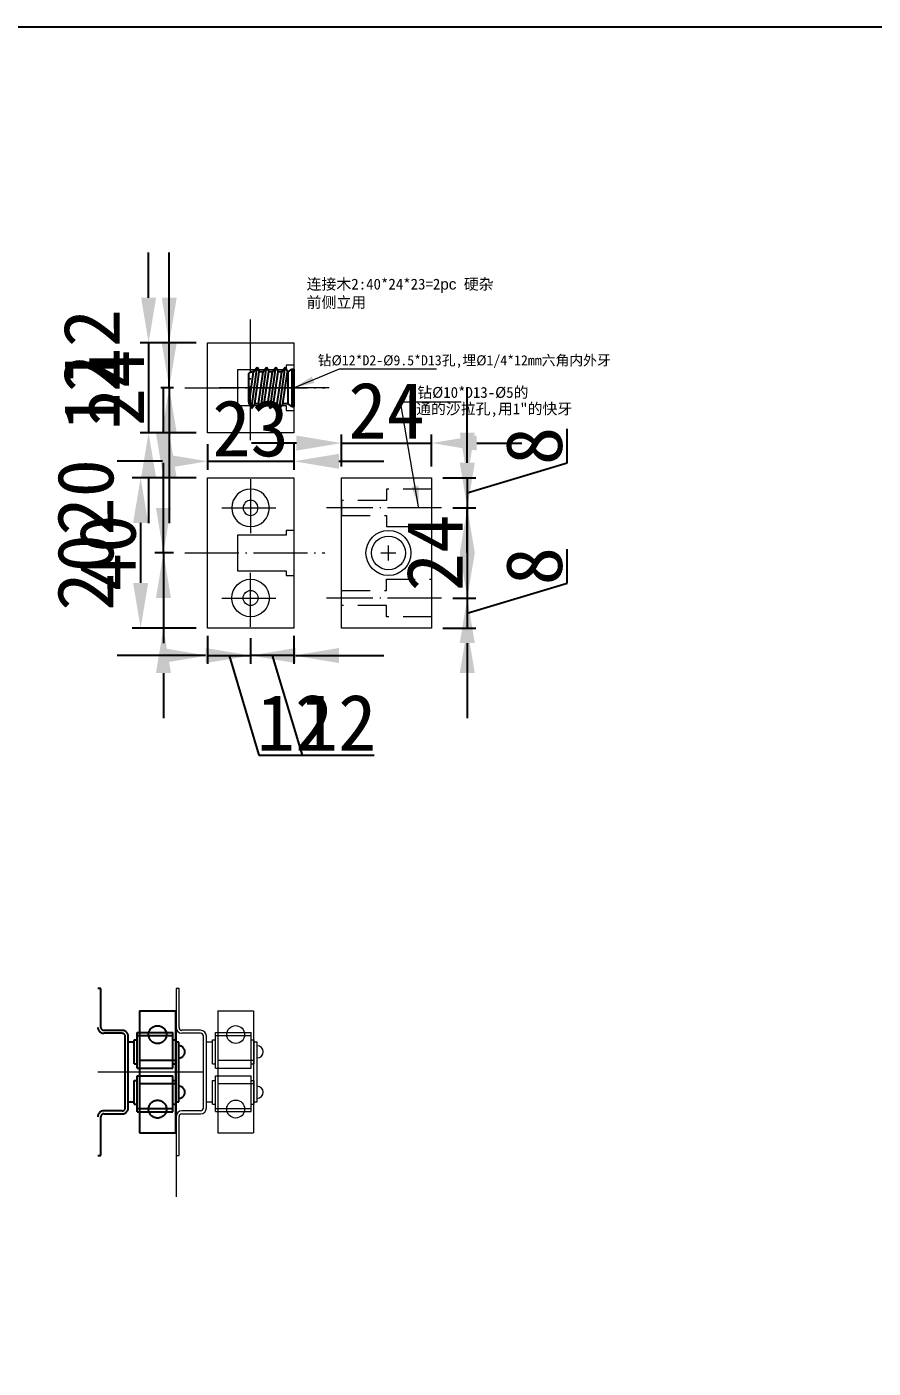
# Model space of a CAD drawing. Header units: millimetres. Extents: x -159360 to -156109, y -82746 to -81402.
# Drawn here: x -158580 to -158354.6, y -82388.4 to -82031.3 of the extents above; entities that cross this region are included whole.
import ezdxf

# ---------------------------------------------------------------- set-up
doc = ezdxf.new("R2010")
doc.units = ezdxf.units.MM
doc.header["$LTSCALE"] = 2
doc.header["$MEASUREMENT"] = 0
for name, pattern in [('ACAD_ISO04W100', [30.5, 24, -3, 0.5, -3]), ('ACAD_ISO05W100', [33, 24, -3, 0, -3, 0, -3]), ('DASHED', [19.05, 12.7, -6.35]), ('PHANTOM2', [31.75, 15.875, -3.175, 3.175, -3.175, 3.175, -3.175])]:
    doc.linetypes.add(name, pattern=pattern)
doc.layers.get('0').update_dxf_attribs({"linetype": 'CONTINUOUS'})
doc.layers.get('Defpoints').update_dxf_attribs({"linetype": 'CONTINUOUS'})
doc.layers.add('12-活动层板', color=7, linetype='CONTINUOUS', lineweight=13)
doc.layers.add('标注', color=7, linetype='CONTINUOUS', lineweight=25)
doc.layers.add('五金', color=1, linetype='ACAD_ISO05W100')
doc.styles.add('HZ', font='simfang.ttf')
doc.styles.get("Standard").update_dxf_attribs({"font": 'SimSun.ttf', "height": 120})
doc.styles.add('样式 1', font='SimSun.ttf')
doc.dimstyles.new('2', dxfattribs={"dimscale": 40, "dimtxt": 0.18, "dimasz": 0.14, "dimexe": 0.12, "dimexo": 0.06, "dimgap": 0.03, "dimtad": 0, "dimdec": 1, "dimrnd": 0.5, "dimdsep": 46, "dimtxsty": 'Standard', "dimcen": 0, "dimclrd": 252, "dimclre": 252, "dimclrt": 131, "dimadec": 0, "dimazin": 2, "dimtfac": 1, "dimtdec": 1, "dimtmove": 2, "dimatfit": 3, "dimfxl": 1, "dimlwd": 13, "dimlwe": 13, "dimarcsym": 0})
doc.dimstyles.new('6', dxfattribs={"dimscale": 6, "dimtxt": 2.5, "dimasz": 2, "dimexe": 0.375, "dimexo": 0.5, "dimgap": 0.2, "dimtad": 1, "dimdec": 1, "dimrnd": 1, "dimdsep": 46, "dimtxsty": '样式 1', "dimcen": 0.5, "dimclrd": 4, "dimclre": 4, "dimclrt": 1, "dimadec": 0, "dimazin": 0, "dimtfac": 1, "dimtdec": 1, "dimtmove": 1, "dimatfit": 3, "dimfxl": 20, "dimfxlon": 1, "dimarcsym": 1})

# ---------------------------------------------------------------- blocks, each defined once
blk = doc.blocks.new('A$C6874239C')
at = {"layer": '五金'}
for p, q in [((0.79, 22.23), (0, 22.23)), ((0.79, 11.91), (0.79, 22.23)), ((11.13, 16.33), (11.13, -16.21)), ((11.13, 16.33), (20.65, 16.33)), ((20.65, 16.33), (20.65, -16.21)), ((6.51, 11.11), (1.59, 11.11)), ((6.51, 10.32), (1.59, 10.32)), ((7.3, -9.52), (7.3, 9.52)), ((8.1, -9.52), (8.1, 9.52)), ((9.68, 7.94), (8.1, 7.94)), ((9.68, 2.2), (9.68, 8.55)), ((9.68, 8.55), (10.48, 8.55)), ((10.48, 10.54), (20, 10.54)), ((10.48, 1.01), (10.48, 10.54)), ((10.48, 9.74), (20, 9.74)), ((20, 1.01), (20, 10.54)), ((20, 8.55), (20.8, 8.55)), ((20.8, 2.2), (20.8, 8.55)), ((21.59, 7.94), (20.8, 7.94)), ((21.59, -7.94), (21.59, 7.94)), ((9.68, 2.2), (10.48, 2.2)), ((10.48, 1.01), (20, 1.01)), ((11.13, 3.17), (20.65, 3.17)), ((20, 2.2), (20.8, 2.2)), ((9.68, -8.55), (9.68, -2.2)), ((9.68, -2.2), (10.48, -2.2)), ((10.48, -1.01), (20, -1.01)), ((10.48, -10.54), (10.48, -1.01)), ((11.13, -3.05), (20.65, -3.05)), ((20, -10.54), (20, -1.01)), ((20, -2.2), (20.8, -2.2)), ((20.8, -8.55), (20.8, -2.2)), ((6.51, -10.32), (1.59, -10.32)), ((8.1, -7.94), (9.68, -7.94)), ((9.68, -8.55), (10.48, -8.55)), ((10.48, -9.74), (20, -9.74)), ((10.48, -10.54), (20, -10.54)), ((20, -8.55), (20.8, -8.55)), ((20.8, -7.94), (21.59, -7.94)), ((0.79, -22.22), (0.79, -11.91)), ((1.59, -11.11), (6.51, -11.11)), ((11.13, -16.21), (20.65, -16.21)), ((0, -22.22), (0.79, -22.22))]:
    blk.add_line(p, q, dxfattribs=at)
for centre in [(15.89, 9.98), (15.89, -9.86)]:
    blk.add_circle(centre, 2.38, dxfattribs=at)
for centre, radius, start, end in [((1.59, 11.91), 1.59, 180, 270), ((1.59, 11.91), 0.794, 180, 270), ((6.51, 9.52), 1.59, 0, 90), ((6.51, 9.52), 0.794, 0, 90), ((21.59, 5.38), 1.61, 270, 90), ((21.59, -5.38), 1.61, 270, 90), ((1.59, -11.91), 1.59, 90, 180), ((6.51, -9.52), 1.59, 270, 0), ((6.51, -9.52), 0.794, 270, 0), ((1.59, -11.91), 0.794, 90, 180)]:
    blk.add_arc(centre, radius, start, end, dxfattribs=at)
blk = doc.blocks.new('hu3')
for p, q in [((684.45, 402.74), (685.05, 403.99)), ((685.05, 403.99), (686.55, 392.99)), ((685.05, 403.99), (685.96, 402.74)), ((686.95, 402.74), (687.55, 403.99)), ((687.55, 403.99), (688.46, 402.74)), ((687.55, 403.99), (689.05, 392.99)), ((689.45, 402.74), (690.05, 403.99)), ((690.05, 403.99), (691.55, 392.99)), ((690.05, 403.99), (690.96, 402.74)), ((691.95, 402.74), (692.55, 403.99)), ((692.55, 403.99), (693.46, 402.74)), ((692.55, 403.99), (694.05, 392.99)), ((684.34, 401.99), (684.34, 394.99)), ((684.45, 402.74), (685.65, 394.24)), ((685.96, 402.74), (687.16, 394.24)), ((686.95, 402.74), (685.96, 402.74)), ((686.95, 402.74), (688.15, 394.24)), ((689.45, 402.74), (688.46, 402.74)), ((688.46, 402.74), (689.66, 394.24)), ((689.45, 402.74), (690.65, 394.24)), ((690.96, 402.74), (692.16, 394.24)), ((691.95, 402.74), (690.96, 402.74)), ((691.95, 402.74), (693.15, 394.24)), ((694.84, 402.74), (693.46, 402.74)), ((693.46, 402.74), (694.66, 394.24)), ((695.84, 403.49), (694.84, 402.74)), ((694.84, 402.74), (694.84, 394.24)), ((695.84, 403.49), (696.34, 403.49)), ((695.84, 393.49), (695.84, 403.49)), ((696.34, 393.49), (696.34, 403.49)), ((685.65, 394.24), (685.09, 394.24)), ((685.65, 394.24), (686.55, 392.99)), ((686.55, 392.99), (687.16, 394.24)), ((688.15, 394.24), (687.16, 394.24)), ((688.15, 394.24), (689.05, 392.99)), ((689.05, 392.99), (689.66, 394.24)), ((690.65, 394.24), (689.66, 394.24)), ((690.65, 394.24), (691.55, 392.99)), ((691.55, 392.99), (692.16, 394.24)), ((693.15, 394.24), (692.16, 394.24)), ((693.15, 394.24), (694.05, 392.99)), ((694.05, 392.99), (694.66, 394.24)), ((694.84, 394.24), (694.66, 394.24)), ((694.84, 394.24), (695.84, 393.49)), ((695.84, 393.49), (696.34, 393.49))]:
    blk.add_line(p, q)
for centre, start, end in [((685.09, 401.99), 143.9513, 180), ((685.09, 394.99), 180, 270)]:
    blk.add_arc(centre, 0.75, start, end)
blk = doc.blocks.new('*D345')
at = {"color": 4, "lineweight": -2, "transparency": 16777216}
for p, q in [((-158520.42, -82194.04), (-158520.42, -82200.93)), ((-158508.92, -82193.47), (-158508.92, -82200.93)), ((-158532.42, -82198.68), (-158544.42, -82198.68)), ((-158508.92, -82198.68), (-158520.42, -82198.68)), ((-158508.92, -82198.68), (-158520.42, -82198.68)), ((-158514.67, -82198.68), (-158506.71, -82225.23)), ((-158496.92, -82198.68), (-158484.92, -82198.68)), ((-158506.71, -82225.23), (-158487.53, -82225.23))]:
    blk.add_line(p, q, dxfattribs=at)
at = {"color": 4, "transparency": 16777216}
for points in [[(-158532.42, -82196.68), (-158532.42, -82200.68), (-158520.42, -82198.68)], [(-158496.92, -82196.68), (-158496.92, -82200.68), (-158508.92, -82198.68)]]:
    blk.add_solid(points, dxfattribs=at)
at = {"layer": 'Defpoints', "color": 0, "transparency": 16777216}
for p in [(-158520.42, -82191.04), (-158508.92, -82190.47), (-158520.42, -82198.68)]:
    blk.add_point(p, dxfattribs=at)
at = {"color": 1, "lineweight": 13, "transparency": 16777216, "insert": (-158497.12, -82216.53), "char_height": 15, "attachment_point": 5, "style": 'HZ'}
blk.add_mtext('12', dxfattribs=at)
blk = doc.blocks.new('*D346')
at = {"color": 4, "lineweight": -2, "transparency": 16777216}
for p, q in [((-158531.92, -82193.47), (-158531.92, -82200.93)), ((-158520.42, -82194.04), (-158520.42, -82200.93)), ((-158543.92, -82198.68), (-158555.92, -82198.68)), ((-158531.92, -82198.68), (-158520.42, -82198.68)), ((-158531.92, -82198.68), (-158520.42, -82198.68)), ((-158526.17, -82198.68), (-158518.21, -82225.23)), ((-158508.42, -82198.68), (-158496.42, -82198.68)), ((-158518.21, -82225.23), (-158499.03, -82225.23))]:
    blk.add_line(p, q, dxfattribs=at)
at = {"color": 4, "transparency": 16777216}
for points in [[(-158543.92, -82196.68), (-158543.92, -82200.68), (-158531.92, -82198.68)], [(-158508.42, -82196.68), (-158508.42, -82200.68), (-158520.42, -82198.68)]]:
    blk.add_solid(points, dxfattribs=at)
at = {"layer": 'Defpoints', "color": 0, "transparency": 16777216}
for p in [(-158531.92, -82190.47), (-158520.42, -82191.04), (-158520.42, -82198.68)]:
    blk.add_point(p, dxfattribs=at)
at = {"color": 1, "lineweight": 13, "transparency": 16777216, "insert": (-158508.62, -82216.53), "char_height": 15, "attachment_point": 5, "style": 'HZ'}
blk.add_mtext('12', dxfattribs=at)
blk = doc.blocks.new('*D347')
at = {"color": 4, "lineweight": -2, "transparency": 16777216}
for p, q in [((-158542.09, -82115.39), (-158542.09, -82103.39)), ((-158540.96, -82127.39), (-158544.34, -82127.39)), ((-158542.09, -82127.39), (-158542.09, -82139.39)), ((-158540.96, -82139.39), (-158544.34, -82139.39)), ((-158542.09, -82151.39), (-158542.09, -82163.39))]:
    blk.add_line(p, q, dxfattribs=at)
at = {"color": 4, "transparency": 16777216}
for points in [[(-158544.09, -82115.39), (-158540.09, -82115.39), (-158542.09, -82127.39)], [(-158544.09, -82151.39), (-158540.09, -82151.39), (-158542.09, -82139.39)]]:
    blk.add_solid(points, dxfattribs=at)
at = {"layer": 'Defpoints', "color": 0, "transparency": 16777216}
for p in [(-158537.96, -82127.39), (-158542.09, -82139.39), (-158537.96, -82139.39)]:
    blk.add_point(p, dxfattribs=at)
at = {"color": 1, "lineweight": 13, "transparency": 16777216, "insert": (-158562.79, -82128.59), "char_height": 15, "attachment_point": 5, "rotation": 90, "style": 'HZ'}
blk.add_mtext('12', dxfattribs=at)
blk = doc.blocks.new('*D382')
at = {"color": 4, "lineweight": -2, "transparency": 16777216}
for p, q in [((-158542.09, -82103.39), (-158542.09, -82091.39)), ((-158540.96, -82115.39), (-158544.34, -82115.39)), ((-158542.09, -82127.39), (-158542.09, -82115.39)), ((-158540.96, -82127.39), (-158544.34, -82127.39)), ((-158542.09, -82139.39), (-158542.09, -82151.39))]:
    blk.add_line(p, q, dxfattribs=at)
at = {"color": 4, "transparency": 16777216}
for points in [[(-158544.09, -82103.39), (-158540.09, -82103.39), (-158542.09, -82115.39)], [(-158544.09, -82139.39), (-158540.09, -82139.39), (-158542.09, -82127.39)]]:
    blk.add_solid(points, dxfattribs=at)
at = {"layer": 'Defpoints', "color": 0, "transparency": 16777216}
for p in [(-158542.09, -82115.39), (-158537.96, -82115.39), (-158537.96, -82127.39)]:
    blk.add_point(p, dxfattribs=at)
at = {"color": 1, "lineweight": 13, "transparency": 16777216, "insert": (-158562.79, -82116.59), "char_height": 15, "attachment_point": 5, "rotation": 90, "style": 'HZ'}
blk.add_mtext('12', dxfattribs=at)
blk = doc.blocks.new('*D383')
at = {"color": 4, "lineweight": -2, "transparency": 16777216}
for p, q in [((-158547.58, -82103.39), (-158547.58, -82091.39)), ((-158534.92, -82115.39), (-158549.83, -82115.39)), ((-158547.58, -82115.39), (-158547.58, -82139.39)), ((-158534.92, -82139.39), (-158549.83, -82139.39)), ((-158547.58, -82151.39), (-158547.58, -82163.39))]:
    blk.add_line(p, q, dxfattribs=at)
at = {"color": 4, "transparency": 16777216}
for points in [[(-158549.58, -82103.39), (-158545.58, -82103.39), (-158547.58, -82115.39)], [(-158549.58, -82151.39), (-158545.58, -82151.39), (-158547.58, -82139.39)]]:
    blk.add_solid(points, dxfattribs=at)
at = {"layer": 'Defpoints', "color": 0, "transparency": 16777216}
for p in [(-158531.92, -82115.39), (-158547.58, -82139.39), (-158531.92, -82139.39)]:
    blk.add_point(p, dxfattribs=at)
at = {"color": 1, "lineweight": 13, "transparency": 16777216, "insert": (-158556.28, -82127.39), "char_height": 15, "attachment_point": 5, "rotation": 90, "style": 'HZ'}
blk.add_mtext('24', dxfattribs=at)
blk = doc.blocks.new('*D384')
at = {"color": 4, "lineweight": -2, "transparency": 16777216}
for p, q in [((-158496.21, -82148.36), (-158496.21, -82139.85)), ((-158472.21, -82148.36), (-158472.21, -82139.85)), ((-158508.21, -82142.1), (-158520.21, -82142.1)), ((-158496.21, -82142.1), (-158472.21, -82142.1)), ((-158460.21, -82142.1), (-158448.21, -82142.1))]:
    blk.add_line(p, q, dxfattribs=at)
at = {"color": 4, "transparency": 16777216}
for points in [[(-158508.21, -82140.1), (-158508.21, -82144.1), (-158496.21, -82142.1)], [(-158460.21, -82140.1), (-158460.21, -82144.1), (-158472.21, -82142.1)]]:
    blk.add_solid(points, dxfattribs=at)
at = {"layer": 'Defpoints', "color": 0, "transparency": 16777216}
for p in [(-158472.21, -82142.1), (-158496.21, -82151.36), (-158472.21, -82151.36)]:
    blk.add_point(p, dxfattribs=at)
at = {"color": 1, "lineweight": 13, "transparency": 16777216, "insert": (-158484.21, -82133.4), "char_height": 15, "attachment_point": 5, "style": 'HZ'}
blk.add_mtext('24', dxfattribs=at)
blk = doc.blocks.new('*D385')
at = {"color": 4, "lineweight": -2, "transparency": 16777216}
for p, q in [((-158462.72, -82171.36), (-158462.72, -82159.36)), ((-158436.17, -82179.39), (-158436.17, -82170.34)), ((-158462.72, -82187.36), (-158436.17, -82179.39)), ((-158466.55, -82183.36), (-158460.47, -82183.36)), ((-158462.72, -82183.36), (-158462.72, -82191.36)), ((-158462.72, -82183.36), (-158462.72, -82191.36)), ((-158469.21, -82191.36), (-158460.47, -82191.36)), ((-158462.72, -82203.36), (-158462.72, -82215.36))]:
    blk.add_line(p, q, dxfattribs=at)
at = {"color": 4, "transparency": 16777216}
for points in [[(-158464.72, -82171.36), (-158460.72, -82171.36), (-158462.72, -82183.36)], [(-158464.72, -82203.36), (-158460.72, -82203.36), (-158462.72, -82191.36)]]:
    blk.add_solid(points, dxfattribs=at)
at = {"layer": 'Defpoints', "color": 0, "transparency": 16777216}
for p in [(-158469.55, -82183.36), (-158472.21, -82191.36), (-158462.72, -82191.36)]:
    blk.add_point(p, dxfattribs=at)
at = {"color": 1, "lineweight": 13, "transparency": 16777216, "insert": (-158444.87, -82174.87), "char_height": 15, "attachment_point": 5, "rotation": 90, "style": 'HZ'}
blk.add_mtext('8', dxfattribs=at)
blk = doc.blocks.new('*D386')
at = {"color": 4, "lineweight": -2, "transparency": 16777216}
for p, q in [((-158462.72, -82147.36), (-158462.72, -82135.36)), ((-158466.55, -82159.36), (-158460.47, -82159.36)), ((-158462.72, -82159.36), (-158462.72, -82183.36)), ((-158466.55, -82183.36), (-158460.47, -82183.36)), ((-158462.72, -82195.36), (-158462.72, -82207.36))]:
    blk.add_line(p, q, dxfattribs=at)
at = {"color": 4, "transparency": 16777216}
for points in [[(-158464.72, -82147.36), (-158460.72, -82147.36), (-158462.72, -82159.36)], [(-158464.72, -82195.36), (-158460.72, -82195.36), (-158462.72, -82183.36)]]:
    blk.add_solid(points, dxfattribs=at)
at = {"layer": 'Defpoints', "color": 0, "transparency": 16777216}
for p in [(-158469.55, -82159.36), (-158469.55, -82183.36), (-158462.72, -82183.36)]:
    blk.add_point(p, dxfattribs=at)
at = {"color": 1, "lineweight": 13, "transparency": 16777216, "insert": (-158471.42, -82171.36), "char_height": 15, "attachment_point": 5, "rotation": 90, "style": 'HZ'}
blk.add_mtext('24', dxfattribs=at)
blk = doc.blocks.new('*D387')
at = {"color": 4, "lineweight": -2, "transparency": 16777216}
for p, q in [((-158462.72, -82139.36), (-158462.72, -82127.36)), ((-158436.17, -82147.39), (-158436.17, -82138.34)), ((-158462.72, -82155.36), (-158436.17, -82147.39)), ((-158469.21, -82151.36), (-158460.47, -82151.36)), ((-158462.72, -82151.36), (-158462.72, -82159.36)), ((-158462.72, -82151.36), (-158462.72, -82159.36)), ((-158466.55, -82159.36), (-158460.47, -82159.36)), ((-158462.72, -82171.36), (-158462.72, -82183.36))]:
    blk.add_line(p, q, dxfattribs=at)
at = {"color": 4, "transparency": 16777216}
for points in [[(-158464.72, -82139.36), (-158460.72, -82139.36), (-158462.72, -82151.36)], [(-158464.72, -82171.36), (-158460.72, -82171.36), (-158462.72, -82159.36)]]:
    blk.add_solid(points, dxfattribs=at)
at = {"layer": 'Defpoints', "color": 0, "transparency": 16777216}
for p in [(-158472.21, -82151.36), (-158469.55, -82159.36), (-158462.72, -82159.36)]:
    blk.add_point(p, dxfattribs=at)
at = {"color": 1, "lineweight": 13, "transparency": 16777216, "insert": (-158444.87, -82142.87), "char_height": 15, "attachment_point": 5, "rotation": 90, "style": 'HZ'}
blk.add_mtext('8', dxfattribs=at)
blk = doc.blocks.new('*D348')
at = {"color": 4, "lineweight": -2, "transparency": 16777216}
for p, q in [((-158543.63, -82159.36), (-158543.63, -82147.36)), ((-158540.96, -82171.36), (-158545.88, -82171.36)), ((-158543.63, -82171.36), (-158543.63, -82191.36)), ((-158534.92, -82191.36), (-158545.88, -82191.36)), ((-158543.63, -82203.36), (-158543.63, -82215.36))]:
    blk.add_line(p, q, dxfattribs=at)
at = {"color": 4, "transparency": 16777216}
for points in [[(-158545.63, -82159.36), (-158541.63, -82159.36), (-158543.63, -82171.36)], [(-158545.63, -82203.36), (-158541.63, -82203.36), (-158543.63, -82191.36)]]:
    blk.add_solid(points, dxfattribs=at)
at = {"layer": 'Defpoints', "color": 0, "transparency": 16777216}
for p in [(-158537.96, -82171.36), (-158543.63, -82191.36), (-158531.92, -82191.36)]:
    blk.add_point(p, dxfattribs=at)
at = {"color": 1, "lineweight": 13, "transparency": 16777216, "insert": (-158564.33, -82176.56), "char_height": 15, "attachment_point": 5, "rotation": 90, "style": 'HZ'}
blk.add_mtext('20', dxfattribs=at)
blk = doc.blocks.new('*D388')
at = {"color": 4, "lineweight": -2, "transparency": 16777216}
for p, q in [((-158543.63, -82139.36), (-158543.63, -82127.36)), ((-158534.92, -82151.36), (-158545.88, -82151.36)), ((-158543.63, -82171.36), (-158543.63, -82151.36)), ((-158540.96, -82171.36), (-158545.88, -82171.36)), ((-158543.63, -82183.36), (-158543.63, -82195.36))]:
    blk.add_line(p, q, dxfattribs=at)
at = {"color": 4, "transparency": 16777216}
for points in [[(-158545.63, -82139.36), (-158541.63, -82139.36), (-158543.63, -82151.36)], [(-158545.63, -82183.36), (-158541.63, -82183.36), (-158543.63, -82171.36)]]:
    blk.add_solid(points, dxfattribs=at)
at = {"layer": 'Defpoints', "color": 0, "transparency": 16777216}
for p in [(-158543.63, -82151.36), (-158531.92, -82151.36), (-158537.96, -82171.36)]:
    blk.add_point(p, dxfattribs=at)
at = {"color": 1, "lineweight": 13, "transparency": 16777216, "insert": (-158564.33, -82156.56), "char_height": 15, "attachment_point": 5, "rotation": 90, "style": 'HZ'}
blk.add_mtext('20', dxfattribs=at)
blk = doc.blocks.new('*D389')
at = {"color": 4, "lineweight": -2, "transparency": 16777216}
for p, q in [((-158531.92, -82142.39), (-158531.92, -82149.21)), ((-158508.92, -82142.39), (-158508.92, -82149.21)), ((-158543.92, -82146.96), (-158555.92, -82146.96)), ((-158531.92, -82146.96), (-158508.92, -82146.96)), ((-158496.92, -82146.96), (-158484.92, -82146.96))]:
    blk.add_line(p, q, dxfattribs=at)
at = {"color": 4, "transparency": 16777216}
for points in [[(-158543.92, -82144.96), (-158543.92, -82148.96), (-158531.92, -82146.96)], [(-158496.92, -82144.96), (-158496.92, -82148.96), (-158508.92, -82146.96)]]:
    blk.add_solid(points, dxfattribs=at)
at = {"layer": 'Defpoints', "color": 0, "transparency": 16777216}
for p in [(-158531.92, -82139.39), (-158508.92, -82139.39), (-158508.92, -82146.96)]:
    blk.add_point(p, dxfattribs=at)
at = {"color": 1, "lineweight": 13, "transparency": 16777216, "insert": (-158520.42, -82138.26), "char_height": 15, "attachment_point": 5, "style": 'HZ'}
blk.add_mtext('23', dxfattribs=at)
blk = doc.blocks.new('A$C480248F3')
at = {"layer": '12-活动层板', "linetype": 'ACAD_ISO04W100', "ltscale": 0.3}
for p, q in [((0, -7.68), (0, 7.68)), ((-7.68, 0), (7.68, 0))]:
    blk.add_line(p, q, dxfattribs=at)
at = {"layer": '12-活动层板', "linetype": 'ByBlock', "ltscale": 0.3}
for radius in [5, 2]:
    blk.add_circle((0, 0), radius, dxfattribs=at)
blk = doc.blocks.new('*D390')
at = {"color": 4, "lineweight": -2, "transparency": 16777216}
for p, q in [((-158534.92, -82151.36), (-158551.95, -82151.36)), ((-158549.7, -82163.36), (-158549.7, -82179.36)), ((-158534.92, -82191.36), (-158551.95, -82191.36))]:
    blk.add_line(p, q, dxfattribs=at)
at = {"color": 4, "transparency": 16777216}
for points in [[(-158551.7, -82163.36), (-158547.7, -82163.36), (-158549.7, -82151.36)], [(-158551.7, -82179.36), (-158547.7, -82179.36), (-158549.7, -82191.36)]]:
    blk.add_solid(points, dxfattribs=at)
at = {"layer": 'Defpoints', "color": 0, "transparency": 16777216}
for p in [(-158531.92, -82151.36), (-158549.7, -82191.36), (-158531.92, -82191.36)]:
    blk.add_point(p, dxfattribs=at)
at = {"color": 1, "lineweight": 13, "transparency": 16777216, "insert": (-158558.4, -82171.36), "char_height": 15, "attachment_point": 5, "rotation": 90, "style": 'HZ'}
blk.add_mtext('40', dxfattribs=at)

msp = doc.modelspace()

# ---------------------------------------------------------------- linework, layer by layer
at = {"color": 0, "linetype": 'ACAD_ISO04W100', "lineweight": 18, "ltscale": 0.3}
for p, q in [((-158520.42, -82141.33), (-158520.42, -82109.16)), ((-158537.96, -82127.39), (-158500.67, -82127.39)), ((-158469.55, -82159.36), (-158500.18, -82159.36)), ((-158537.96, -82171.36), (-158500.67, -82171.36)), ((-158469.55, -82183.36), (-158500.18, -82183.36))]:
    msp.add_line(p, q, dxfattribs=at)
at = {"color": 0, "linetype": 'PHANTOM2', "lineweight": 18}
msp.add_line((-158499.5, -82127.39), (-158528.81, -82127.39), dxfattribs=at)
at = {"color": 0, "lineweight": 18}
for p, q in [((-158483.71, -82173.36), (-158483.71, -82169.36)), ((-158485.71, -82171.36), (-158481.71, -82171.36)), ((-158540.28, -82287.37), (-158540.28, -82342.81)), ((-158539.48, -82287.37), (-158540.28, -82287.37)), ((-158539.48, -82297.69), (-158539.48, -82287.37)), ((-158529.15, -82293.26), (-158529.15, -82325.8)), ((-158529.15, -82293.26), (-158519.62, -82293.26)), ((-158519.62, -82293.26), (-158519.62, -82325.8)), ((-158533.77, -82298.48), (-158538.69, -82298.48)), ((-158533.77, -82299.28), (-158538.69, -82299.28)), ((-158532.97, -82319.12), (-158532.97, -82300.07)), ((-158532.18, -82319.12), (-158532.18, -82300.07)), ((-158530.59, -82301.66), (-158532.18, -82301.66)), ((-158530.59, -82307.39), (-158530.59, -82301.04)), ((-158530.59, -82301.04), (-158529.8, -82301.04)), ((-158529.8, -82299.06), (-158520.27, -82299.06)), ((-158529.8, -82308.58), (-158529.8, -82299.06)), ((-158529.8, -82299.85), (-158520.27, -82299.85)), ((-158520.27, -82308.58), (-158520.27, -82299.06)), ((-158520.27, -82301.04), (-158519.48, -82301.04)), ((-158519.48, -82307.39), (-158519.48, -82301.04)), ((-158518.69, -82301.66), (-158519.48, -82301.66)), ((-158518.69, -82317.53), (-158518.69, -82301.66)), ((-158530.59, -82307.39), (-158529.8, -82307.39)), ((-158529.8, -82308.58), (-158520.27, -82308.58)), ((-158529.15, -82306.42), (-158519.62, -82306.42)), ((-158520.27, -82307.39), (-158519.48, -82307.39)), ((-158532.97, -82309.6), (-158561.09, -82309.6)), ((-158530.59, -82318.15), (-158530.59, -82311.8)), ((-158530.59, -82311.8), (-158529.8, -82311.8)), ((-158529.8, -82310.61), (-158520.27, -82310.61)), ((-158529.8, -82320.13), (-158529.8, -82310.61)), ((-158520.27, -82320.13), (-158520.27, -82310.61)), ((-158520.27, -82311.8), (-158519.48, -82311.8)), ((-158519.48, -82318.15), (-158519.48, -82311.8)), ((-158529.15, -82312.64), (-158519.62, -82312.64)), ((-158532.18, -82317.53), (-158530.59, -82317.53)), ((-158530.59, -82318.15), (-158529.8, -82318.15)), ((-158529.8, -82319.34), (-158520.27, -82319.34)), ((-158520.27, -82318.15), (-158519.48, -82318.15)), ((-158519.48, -82317.53), (-158518.69, -82317.53)), ((-158539.48, -82331.82), (-158539.48, -82321.5)), ((-158533.77, -82319.91), (-158538.69, -82319.91)), ((-158538.69, -82320.71), (-158533.77, -82320.71)), ((-158529.8, -82320.13), (-158520.27, -82320.13)), ((-158529.15, -82325.8), (-158519.62, -82325.8)), ((-158540.28, -82331.82), (-158539.48, -82331.82))]:
    msp.add_line(p, q, dxfattribs=at)
at = {"color": 0, "linetype": 'ByBlock', "lineweight": 18}
for points in [[(-158531.92, -82115.39), (-158508.92, -82115.39), (-158508.92, -82139.39), (-158531.92, -82139.39)], [(-158531.92, -82151.36), (-158508.92, -82151.36), (-158508.92, -82191.36), (-158531.92, -82191.36)], [(-158496.21, -82151.36), (-158472.21, -82151.36), (-158472.21, -82191.36), (-158496.21, -82191.36)]]:
    msp.add_lwpolyline(points, close=True, dxfattribs=at)
at = {"color": 0, "lineweight": 18}
for points in [[(-158508.92, -82121.39), (-158510.92, -82121.39), (-158510.92, -82122.64), (-158523.92, -82122.64), (-158523.92, -82132.14), (-158510.92, -82132.14), (-158510.92, -82133.39), (-158508.92, -82133.39)], [(-158508.92, -82165.36), (-158510.92, -82165.36), (-158510.92, -82166.61), (-158523.92, -82166.61), (-158523.92, -82176.11), (-158510.92, -82176.11), (-158510.92, -82177.36), (-158508.92, -82177.36)]]:
    msp.add_lwpolyline(points, dxfattribs=at)
at = {"color": 0, "linetype": 'DASHED', "lineweight": 18, "ltscale": 0.3}
for points in [[(-158472.21, -82154.36), (-158484.21, -82154.36), (-158484.21, -82157.36), (-158496.21, -82157.36), (-158496.21, -82161.36), (-158484.21, -82161.36), (-158484.21, -82164.36), (-158472.21, -82164.36)], [(-158472.21, -82188.36), (-158484.21, -82188.36), (-158484.21, -82185.36), (-158496.21, -82185.36), (-158496.21, -82181.36), (-158484.21, -82181.36), (-158484.21, -82178.36), (-158472.21, -82178.36)]]:
    msp.add_lwpolyline(points, dxfattribs=at)
at = {"color": 0, "lineweight": 18}
for centre, radius in [((-158483.71, -82171.36), 6), ((-158483.71, -82171.36), 4.5), ((-158524.38, -82299.61), 2.38), ((-158524.38, -82319.45), 2.38)]:
    msp.add_circle(centre, radius, dxfattribs=at)
for centre, radius, start, end in [((-158538.69, -82297.69), 1.59, 180, 270), ((-158538.69, -82297.69), 0.794, 180, 270), ((-158533.77, -82300.07), 1.59, 0, 90), ((-158533.77, -82300.07), 0.794, 0, 90), ((-158518.69, -82304.22), 1.61, 270, 90), ((-158518.69, -82314.98), 1.61, 270, 90), ((-158533.77, -82319.12), 1.59, 270, 0), ((-158533.77, -82319.12), 0.794, 270, 0), ((-158538.69, -82321.5), 1.59, 90, 180), ((-158538.69, -82321.5), 0.794, 90, 180)]:
    msp.add_arc(centre, radius, start, end, dxfattribs=at)
at = {"layer": '标注', "color": 7}
msp.add_lwpolyline([(-159358.32, -82031.26), (-157427.82, -82031.26), (-157427.82, -82745.63), (-159358.32, -82745.63)], close=True, dxfattribs=at)

# ---------------------------------------------------------------- block references
at = {"color": 0, "lineweight": 18, "xscale": -1, "rotation": 180}
for name, p in [('hu3', (-159205.26, -81728.9)), ('A$C480248F3', (-158520.42, -82159.36))]:
    msp.add_blockref(name, p, dxfattribs=at)
at = {"color": 0, "lineweight": 18}
for name, p in [('A$C480248F3', (-158520.42, -82183.36)), ('A$C6874239C', (-158561.09, -82309.6))]:
    msp.add_blockref(name, p, dxfattribs=at)

# ---------------------------------------------------------------- texts
at = {"color": 0, "linetype": 'ByBlock', "lineweight": 18, "style": 'HZ'}
for s, height, p in [('钻%%C12*D2-%%C9.5*D13孔,埋%%C1/4*12mm六角内外牙', 2.6998, (-158502.54, -82121.41)), ('钻%%C10*D13-%%C5的', 2.9038, (-158476.02, -82130.06))]:
    msp.add_text(s, height=height, dxfattribs=at).set_placement(p)
at = {"color": 0, "linetype": 'ByBlock', "lineweight": 18, "char_height": 2.9038, "width": 58.0581, "attachment_point": 1, "style": 'HZ'}
for s, insert in [('连接木2:40*24*23=2{\\fArial|b0|i0|c0|p32;pc\\fSimSun|b0|i0|c134|p32; }硬杂\\P前侧立用', (-158505.49, -82098.32)), ('通的沙拉孔,用1"的快牙', (-158476.35, -82131.52))]:
    msp.add_mtext(s, dxfattribs=dict(at, insert=insert))

# ---------------------------------------------------------------- dimensions: what is measured, and where the dimension line sits
at = {"color": 0, "lineweight": 13}
for base, p1, p2, angle, picture, middle in [((-158542.09, -82115.39), (-158537.96, -82127.39), (-158537.96, -82115.39), 270, '*D382', (-158562.79, -82116.59)), ((-158547.58, -82139.39), (-158531.92, -82115.39), (-158531.92, -82139.39), 90, '*D383', (-158556.28, -82127.39)), ((-158542.09, -82139.39), (-158537.96, -82127.39), (-158537.96, -82139.39), 90, '*D347', (-158562.79, -82128.59)), ((-158543.63, -82151.36), (-158537.96, -82171.36), (-158531.92, -82151.36), 90, '*D388', (-158564.33, -82156.56)), ((-158462.72, -82159.36), (-158472.21, -82151.36), (-158469.55, -82159.36), 90, '*D387', (-158444.87, -82146.19)), ((-158462.72, -82183.36), (-158469.55, -82159.36), (-158469.55, -82183.36), 90, '*D386', (-158471.42, -82171.36)), ((-158543.63, -82191.36), (-158537.96, -82171.36), (-158531.92, -82191.36), 270, '*D348', (-158564.33, -82176.56)), ((-158549.7, -82191.36), (-158531.92, -82151.36), (-158531.92, -82191.36), 90, '*D390', (-158558.4, -82171.36)), ((-158462.72, -82191.36), (-158469.55, -82183.36), (-158472.21, -82191.36), 90, '*D385', (-158444.87, -82178.19)), ((-158520.42, -82198.68), (-158508.92, -82190.47), (-158520.42, -82191.04), 180, '*D345', (-158505.51, -82216.53))]:
    dim = msp.add_linear_dim(base=base, p1=p1, p2=p2, angle=angle, dimstyle='6', override={"dimtxsty": 'HZ'}, dxfattribs=at)
    dim.commit()
    dim.dimension.update_dxf_attribs({"geometry": picture, "text_midpoint": middle})
for base, p1, p2, picture, middle in [((-158472.21, -82142.1), (-158496.21, -82151.36), (-158472.21, -82151.36), '*D384', (-158484.21, -82133.4)), ((-158520.42, -82198.68), (-158531.92, -82190.47), (-158520.42, -82191.04), '*D346', (-158517.01, -82216.53))]:
    dim = msp.add_linear_dim(base=base, p1=p1, p2=p2, dimstyle='6', override={"dimtxsty": 'HZ'}, dxfattribs=at)
    dim.commit()
    dim.dimension.update_dxf_attribs({"geometry": picture, "text_midpoint": middle})
dim = msp.add_linear_dim(base=(-158508.92, -82146.96), p1=(-158531.92, -82139.39), p2=(-158508.92, -82139.39), dimstyle='6', override={"dimtxsty": 'HZ'}, dxfattribs=at)
dim.commit()
dim.dimension.update_dxf_attribs({"geometry": '*D389', "text_midpoint": (-158520.42, -82146.96), "dimtype": 128})

# ---------------------------------------------------------------- leaders
at = {"color": 0, "lineweight": 18}
for points in [[(-158508.92, -82127.39), (-158496.79, -82122.36), (-158470.91, -82122.36)], [(-158475.67, -82159.09), (-158480.5, -82131.1), (-158464.34, -82131.1)]]:
    msp.add_leader(points, dimstyle='2', override={"dimtxsty": 'HZ'}, dxfattribs=at)

doc.saveas('drawing.dxf')
